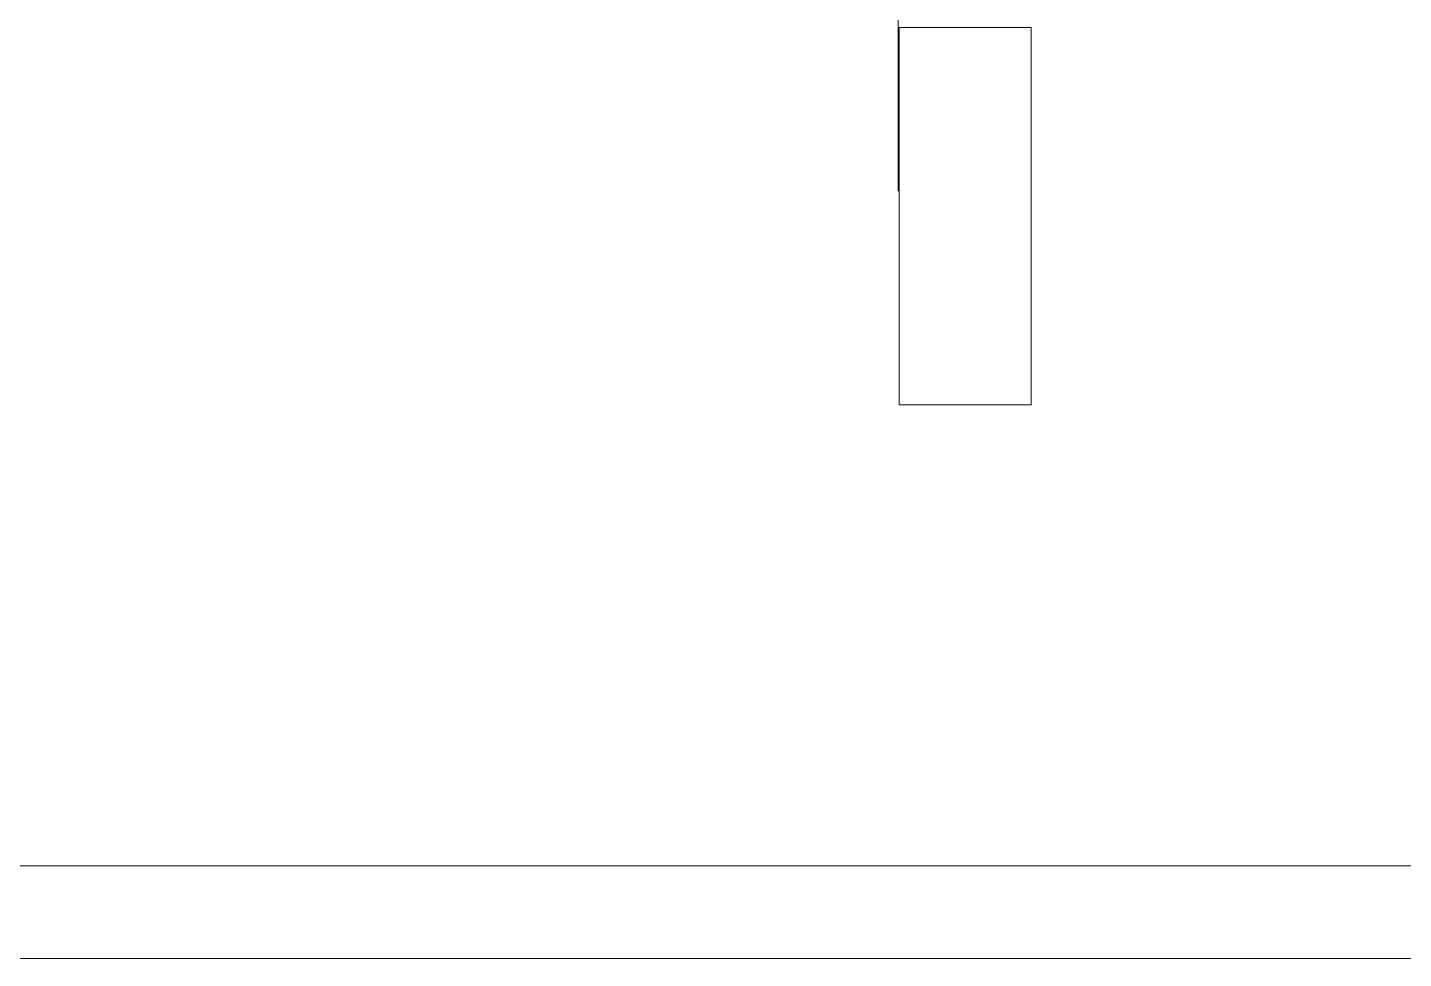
# Model space of a CAD drawing. Header units: metres. Extents: x -227.9 to -141.2, y 39.1 to 91.1.
# Drawn here: x -159.0686 to -158.8602, y 60.626 to 60.767 of the extents above; entities that cross this region are included whole.
import ezdxf

# ---------------------------------------------------------------- set-up
doc = ezdxf.new("R2010")
doc.units = ezdxf.units.M
doc.layers.add('P-SANR-FIXT', color=7, linetype='Continuous', lineweight=5)
doc.layers.add('Q-SPCQ', color=7, linetype='Continuous', lineweight=5)

msp = doc.modelspace()

# ---------------------------------------------------------------- linework, layer by layer
at = {"layer": 'P-SANR-FIXT', "color": 9, "lineweight": 9, "true_color": 0xc0c0c0}
msp.add_line((-158.77061, 60.64003), (-159.07061, 60.64003), dxfattribs=at)
at = {"layer": 'Q-SPCQ', "color": 9, "lineweight": 9, "true_color": 0xc0c0c0}
for p, q in [((-158.93677, 60.89198), (-158.93677, 60.74221)), ((-158.93658, 60.70983), (-158.93658, 60.76698)), ((-158.93658, 60.76698), (-158.91658, 60.76698)), ((-158.91658, 60.76698), (-158.91658, 60.70983)), ((-158.93658, 60.74221), (-158.93658, 60.74221)), ((-158.91658, 60.70983), (-158.93658, 60.70983)), ((-158.75139, 60.62598), (-159.09839, 60.62598)), ((-158.75139, 60.62598), (-159.09839, 60.62598))]:
    msp.add_line(p, q, dxfattribs=at)

doc.saveas('drawing.dxf')
